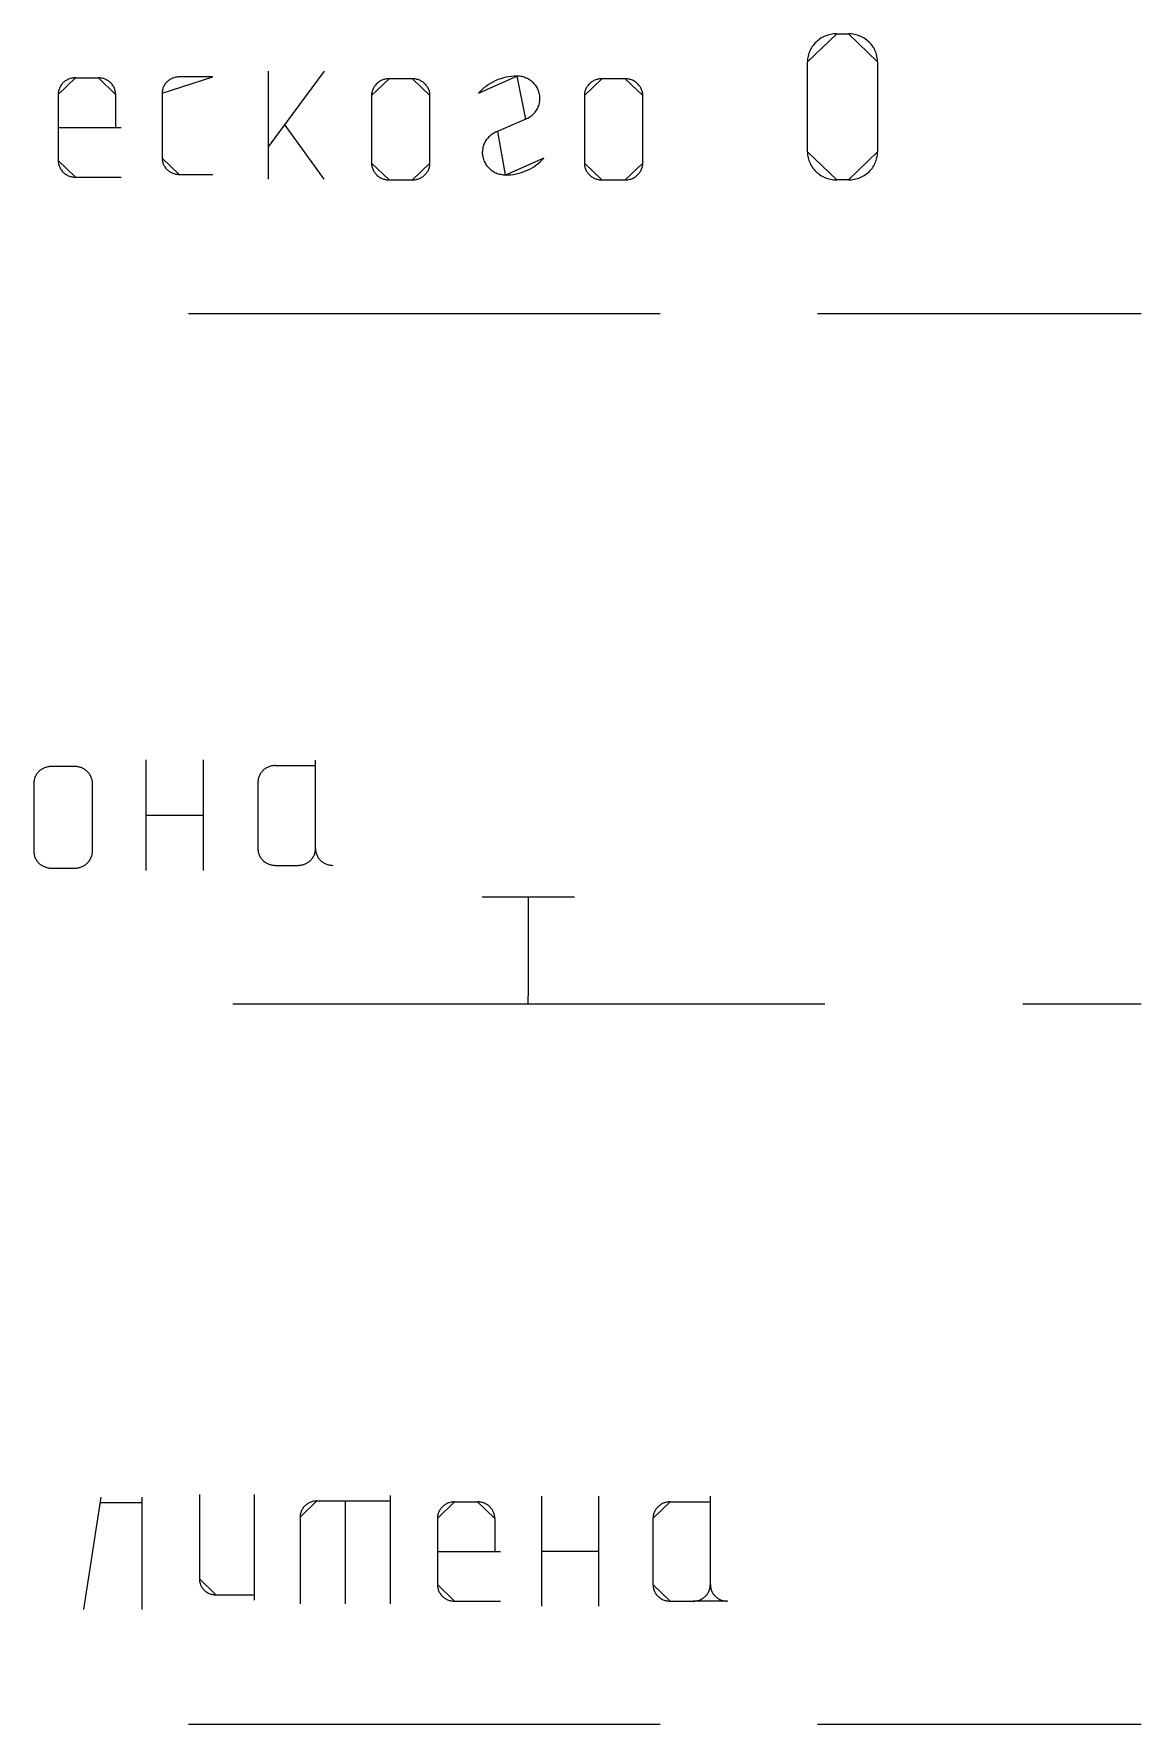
# Model space of a CAD drawing. Extents: x 8646 to 18206, y -17605 to -192.
# Drawn here: x 11116.92 to 11121.95, y -9022.2 to -9014.53 of the extents above; entities that cross this region are included whole.
import ezdxf

# ---------------------------------------------------------------- set-up
doc = ezdxf.new("R2010")
doc.units = 0
doc.layers.get('0').update_dxf_attribs({"linetype": 'CONTINUOUS'})

msp = doc.modelspace()

# ---------------------------------------------------------------- linework, layer by layer
at = {"color": 8, "linetype": 'CONTINUOUS'}
for p, q in [((11120.5707, -9014.5257), (11120.6237, -9014.5257)), ((11120.438, -9015.0617), (11120.438, -9014.6534)), ((11120.7564, -9014.6534), (11120.7564, -9015.0617)), ((11117.1122, -9014.7257), (11117.2165, -9014.7257)), ((11117.9883, -9014.6959), (11117.9883, -9015.1854)), ((11118.2428, -9014.6959), (11117.9883, -9015.0386)), ((11118.6433, -9014.7298), (11118.5371, -9014.7298)), ((11119.6101, -9014.7298), (11119.504, -9014.7298)), ((11117.0341, -9014.8009), (11117.0341, -9015.1014)), ((11117.2946, -9014.8009), (11117.2946, -9014.9511)), ((11117.5064, -9014.7953), (11117.5064, -9015.0903)), ((11118.4575, -9014.8063), (11118.4575, -9015.1126)), ((11118.7229, -9015.1126), (11118.7229, -9014.8063)), ((11119.4244, -9014.8063), (11119.4244, -9015.1126)), ((11119.6897, -9015.1126), (11119.6897, -9014.8063)), ((11117.0341, -9014.9511), (11117.3207, -9014.9511)), ((11118.2428, -9015.1854), (11118.0647, -9014.9407)), ((11119.1614, -9014.9111), (11119.0224, -9014.9727)), ((11117.1122, -9015.1766), (11117.3207, -9015.1766)), ((11117.5831, -9015.1641), (11117.7366, -9015.1641)), ((11118.5371, -9015.1891), (11118.6433, -9015.1891)), ((11119.504, -9015.1891), (11119.6101, -9015.1891)), ((11120.6237, -9015.1893), (11120.5707, -9015.1893)), ((11117.6255, -9015.795), (11119.7692, -9015.795)), ((11120.4837, -9015.795), (11121.9539, -9015.795)), ((11116.9411, -9017.8813), (11116.9385, -9017.8844)), ((11116.9438, -9017.8782), (11116.9411, -9017.8813)), ((11116.9467, -9017.8753), (11116.9438, -9017.8782)), ((11116.9497, -9017.8725), (11116.9467, -9017.8753)), ((11116.9529, -9017.8699), (11116.9497, -9017.8725)), ((11116.9562, -9017.8674), (11116.9529, -9017.8699)), ((11116.9596, -9017.8652), (11116.9562, -9017.8674)), ((11116.9633, -9017.863), (11116.9596, -9017.8652)), ((11116.9668, -9017.8611), (11116.9633, -9017.863)), ((11116.9707, -9017.8594), (11116.9668, -9017.8611)), ((11116.9745, -9017.8579), (11116.9707, -9017.8594)), ((11116.9785, -9017.8566), (11116.9745, -9017.8579)), ((11116.9825, -9017.8554), (11116.9785, -9017.8566)), ((11116.9865, -9017.8545), (11116.9825, -9017.8554)), ((11116.9907, -9017.8538), (11116.9865, -9017.8545)), ((11116.9948, -9017.8531), (11116.9907, -9017.8538)), ((11116.999, -9017.8529), (11116.9948, -9017.8531)), ((11117.0032, -9017.8527), (11116.999, -9017.8529)), ((11117.1098, -9017.8527), (11117.0032, -9017.8527)), ((11117.114, -9017.8529), (11117.1098, -9017.8527)), ((11117.1182, -9017.8531), (11117.114, -9017.8529)), ((11117.1223, -9017.8538), (11117.1182, -9017.8531)), ((11117.1264, -9017.8545), (11117.1223, -9017.8538)), ((11117.1305, -9017.8554), (11117.1264, -9017.8545)), ((11117.1346, -9017.8566), (11117.1305, -9017.8554)), ((11117.1385, -9017.8579), (11117.1346, -9017.8566)), ((11117.1423, -9017.8594), (11117.1385, -9017.8579)), ((11117.1461, -9017.8611), (11117.1423, -9017.8594)), ((11117.1498, -9017.863), (11117.1461, -9017.8611)), ((11117.1534, -9017.8652), (11117.1498, -9017.863)), ((11117.1569, -9017.8674), (11117.1534, -9017.8652)), ((11117.1601, -9017.8699), (11117.1569, -9017.8674)), ((11117.1634, -9017.8725), (11117.1601, -9017.8699)), ((11117.1664, -9017.8753), (11117.1634, -9017.8725)), ((11117.1693, -9017.8782), (11117.1664, -9017.8753)), ((11117.172, -9017.8813), (11117.1693, -9017.8782)), ((11117.1745, -9017.8844), (11117.172, -9017.8813)), ((11117.4323, -9017.8228), (11117.4323, -9018.3248)), ((11117.6932, -9017.8228), (11117.6932, -9018.3248)), ((11117.9564, -9017.8797), (11117.954, -9017.883)), ((11117.9588, -9017.8766), (11117.9564, -9017.8797)), ((11117.9615, -9017.8736), (11117.9588, -9017.8766)), ((11117.9643, -9017.8707), (11117.9615, -9017.8736)), ((11117.9673, -9017.868), (11117.9643, -9017.8707)), ((11117.9705, -9017.8654), (11117.9673, -9017.868)), ((11117.9737, -9017.863), (11117.9705, -9017.8654)), ((11117.9771, -9017.8608), (11117.9737, -9017.863)), ((11117.9807, -9017.8587), (11117.9771, -9017.8608)), ((11117.9842, -9017.8568), (11117.9807, -9017.8587)), ((11117.988, -9017.8552), (11117.9842, -9017.8568)), ((11117.9917, -9017.8536), (11117.988, -9017.8552)), ((11117.9956, -9017.8523), (11117.9917, -9017.8536)), ((11117.9995, -9017.8511), (11117.9956, -9017.8523)), ((11118.0035, -9017.8502), (11117.9995, -9017.8511)), ((11118.0075, -9017.8495), (11118.0035, -9017.8502)), ((11118.0117, -9017.8489), (11118.0075, -9017.8495)), ((11118.0157, -9017.8487), (11118.0117, -9017.8489)), ((11118.0199, -9017.8486), (11118.0157, -9017.8487)), ((11118.0199, -9017.8486), (11118.2031, -9017.8486)), ((11118.2031, -9018.226), (11118.2031, -9017.8233)), ((11116.9234, -9017.9256), (11116.9232, -9017.9296)), ((11116.9232, -9017.9296), (11116.9232, -9018.2372)), ((11116.9237, -9017.9217), (11116.9234, -9017.9256)), ((11116.9242, -9017.9176), (11116.9237, -9017.9217)), ((11116.925, -9017.9137), (11116.9242, -9017.9176)), ((11116.926, -9017.9098), (11116.925, -9017.9137)), ((11116.9271, -9017.9059), (11116.926, -9017.9098)), ((11116.9286, -9017.9021), (11116.9271, -9017.9059)), ((11116.9302, -9017.8983), (11116.9286, -9017.9021)), ((11116.9319, -9017.8948), (11116.9302, -9017.8983)), ((11116.9339, -9017.8912), (11116.9319, -9017.8948)), ((11116.9361, -9017.8878), (11116.9339, -9017.8912)), ((11116.9385, -9017.8844), (11116.9361, -9017.8878)), ((11117.1769, -9017.8878), (11117.1745, -9017.8844)), ((11117.1791, -9017.8912), (11117.1769, -9017.8878)), ((11117.181, -9017.8948), (11117.1791, -9017.8912)), ((11117.1829, -9017.8983), (11117.181, -9017.8948)), ((11117.1845, -9017.9021), (11117.1829, -9017.8983)), ((11117.1859, -9017.9059), (11117.1845, -9017.9021)), ((11117.187, -9017.9098), (11117.1859, -9017.9059)), ((11117.188, -9017.9137), (11117.187, -9017.9098)), ((11117.1888, -9017.9176), (11117.188, -9017.9137)), ((11117.1894, -9017.9217), (11117.1888, -9017.9176)), ((11117.1897, -9017.9256), (11117.1894, -9017.9217)), ((11117.1898, -9017.9296), (11117.1897, -9017.9256)), ((11117.1898, -9018.2372), (11117.1898, -9017.9296)), ((11117.9415, -9017.9201), (11117.9414, -9017.9241)), ((11117.9414, -9017.9241), (11117.9414, -9018.226)), ((11117.9418, -9017.9162), (11117.9415, -9017.9201)), ((11117.9423, -9017.9123), (11117.9418, -9017.9162)), ((11117.9431, -9017.9083), (11117.9423, -9017.9123)), ((11117.9441, -9017.9046), (11117.9431, -9017.9083)), ((11117.9451, -9017.9007), (11117.9441, -9017.9046)), ((11117.9466, -9017.897), (11117.9451, -9017.9007)), ((11117.9482, -9017.8934), (11117.9466, -9017.897)), ((11117.9499, -9017.8898), (11117.9482, -9017.8934)), ((11117.9519, -9017.8863), (11117.9499, -9017.8898)), ((11117.954, -9017.883), (11117.9519, -9017.8863)), ((11117.4323, -9018.0738), (11117.6932, -9018.0738)), ((11116.9232, -9018.2372), (11116.9234, -9018.2413)), ((11116.9234, -9018.2413), (11116.9237, -9018.2453)), ((11116.9237, -9018.2453), (11116.9242, -9018.2492)), ((11116.9242, -9018.2492), (11116.925, -9018.2532)), ((11116.925, -9018.2532), (11116.926, -9018.2571)), ((11116.926, -9018.2571), (11116.9271, -9018.261)), ((11116.9271, -9018.261), (11116.9286, -9018.2647)), ((11116.9286, -9018.2647), (11116.9302, -9018.2685)), ((11117.1829, -9018.2685), (11117.1845, -9018.2647)), ((11117.1845, -9018.2647), (11117.1859, -9018.261)), ((11117.1859, -9018.261), (11117.187, -9018.2571)), ((11117.187, -9018.2571), (11117.188, -9018.2532)), ((11117.188, -9018.2532), (11117.1888, -9018.2492)), ((11117.1888, -9018.2492), (11117.1894, -9018.2453)), ((11117.1894, -9018.2453), (11117.1897, -9018.2413)), ((11117.1897, -9018.2413), (11117.1898, -9018.2372)), ((11117.9414, -9018.226), (11117.9415, -9018.23)), ((11117.9415, -9018.23), (11117.9418, -9018.2339)), ((11117.9418, -9018.2339), (11117.9423, -9018.2378)), ((11117.9423, -9018.2378), (11117.9431, -9018.2417)), ((11117.9431, -9018.2417), (11117.9441, -9018.2455)), ((11117.9441, -9018.2455), (11117.9451, -9018.2493)), ((11117.9451, -9018.2493), (11117.9466, -9018.2531)), ((11117.9466, -9018.2531), (11117.9482, -9018.2568)), ((11117.9482, -9018.2568), (11117.9499, -9018.2603)), ((11117.9499, -9018.2603), (11117.9519, -9018.2638)), ((11117.9519, -9018.2638), (11117.954, -9018.2671)), ((11118.1904, -9018.2671), (11118.1925, -9018.2638)), ((11118.1925, -9018.2638), (11118.1944, -9018.2603)), ((11118.1944, -9018.2603), (11118.1962, -9018.2568)), ((11118.1962, -9018.2568), (11118.1978, -9018.2531)), ((11118.1978, -9018.2531), (11118.1992, -9018.2493)), ((11118.1992, -9018.2493), (11118.2003, -9018.2455)), ((11118.2003, -9018.2455), (11118.2013, -9018.2417)), ((11118.2013, -9018.2417), (11118.2021, -9018.2378)), ((11118.2021, -9018.2378), (11118.2027, -9018.2339)), ((11118.2027, -9018.2339), (11118.2029, -9018.23)), ((11118.2029, -9018.23), (11118.2031, -9018.226)), ((11118.2031, -9018.226), (11118.2031, -9018.23)), ((11118.2031, -9018.23), (11118.2034, -9018.2339)), ((11118.2034, -9018.2339), (11118.204, -9018.2378)), ((11118.204, -9018.2378), (11118.2048, -9018.2417)), ((11118.2048, -9018.2417), (11118.2057, -9018.2455)), ((11118.2057, -9018.2455), (11118.2069, -9018.2493)), ((11118.2069, -9018.2493), (11118.2083, -9018.2531)), ((11118.2083, -9018.2531), (11118.2098, -9018.2568)), ((11118.2098, -9018.2568), (11118.2116, -9018.2603)), ((11118.2116, -9018.2603), (11118.2135, -9018.2638)), ((11118.2135, -9018.2638), (11118.2157, -9018.2671)), ((11116.9302, -9018.2685), (11116.9319, -9018.2721)), ((11116.9319, -9018.2721), (11116.9339, -9018.2757)), ((11116.9339, -9018.2757), (11116.9361, -9018.279)), ((11116.9361, -9018.279), (11116.9385, -9018.2824)), ((11116.9385, -9018.2824), (11116.9411, -9018.2856)), ((11116.9411, -9018.2856), (11116.9438, -9018.2887)), ((11116.9438, -9018.2887), (11116.9467, -9018.2916)), ((11116.9467, -9018.2916), (11116.9497, -9018.2943)), ((11116.9497, -9018.2943), (11116.9529, -9018.297)), ((11116.9529, -9018.297), (11116.9562, -9018.2994)), ((11116.9562, -9018.2994), (11116.9596, -9018.3016)), ((11116.9596, -9018.3016), (11116.9633, -9018.3037)), ((11116.9633, -9018.3037), (11116.9668, -9018.3057)), ((11116.9668, -9018.3057), (11116.9707, -9018.3074)), ((11116.9707, -9018.3074), (11116.9745, -9018.309)), ((11116.9745, -9018.309), (11116.9785, -9018.3103)), ((11116.9785, -9018.3103), (11116.9825, -9018.3114)), ((11116.9825, -9018.3114), (11116.9865, -9018.3124)), ((11116.9865, -9018.3124), (11116.9907, -9018.3131)), ((11116.9907, -9018.3131), (11116.9948, -9018.3136)), ((11116.9948, -9018.3136), (11116.999, -9018.314)), ((11116.999, -9018.314), (11117.0032, -9018.3141)), ((11117.0032, -9018.3141), (11117.1098, -9018.3141)), ((11117.1098, -9018.3141), (11117.114, -9018.314)), ((11117.114, -9018.314), (11117.1182, -9018.3136)), ((11117.1182, -9018.3136), (11117.1223, -9018.3131)), ((11117.1223, -9018.3131), (11117.1264, -9018.3124)), ((11117.1264, -9018.3124), (11117.1305, -9018.3114)), ((11117.1305, -9018.3114), (11117.1346, -9018.3103)), ((11117.1346, -9018.3103), (11117.1385, -9018.309)), ((11117.1385, -9018.309), (11117.1423, -9018.3074)), ((11117.1423, -9018.3074), (11117.1461, -9018.3057)), ((11117.1461, -9018.3057), (11117.1498, -9018.3037)), ((11117.1498, -9018.3037), (11117.1534, -9018.3016)), ((11117.1534, -9018.3016), (11117.1569, -9018.2994)), ((11117.1569, -9018.2994), (11117.1601, -9018.297)), ((11117.1601, -9018.297), (11117.1634, -9018.2943)), ((11117.1634, -9018.2943), (11117.1664, -9018.2916)), ((11117.1664, -9018.2916), (11117.1693, -9018.2887)), ((11117.1693, -9018.2887), (11117.172, -9018.2856)), ((11117.172, -9018.2856), (11117.1745, -9018.2824)), ((11117.1745, -9018.2824), (11117.1769, -9018.279)), ((11117.1769, -9018.279), (11117.1791, -9018.2757)), ((11117.1791, -9018.2757), (11117.181, -9018.2721)), ((11117.181, -9018.2721), (11117.1829, -9018.2685)), ((11117.954, -9018.2671), (11117.9564, -9018.2704)), ((11117.9564, -9018.2704), (11117.9588, -9018.2735)), ((11117.9588, -9018.2735), (11117.9615, -9018.2766)), ((11117.9615, -9018.2766), (11117.9643, -9018.2795)), ((11117.9643, -9018.2795), (11117.9673, -9018.2821)), ((11117.9673, -9018.2821), (11117.9705, -9018.2847)), ((11117.9705, -9018.2847), (11117.9737, -9018.2871)), ((11117.9737, -9018.2871), (11117.9771, -9018.2893)), ((11117.9771, -9018.2893), (11117.9807, -9018.2914)), ((11117.9807, -9018.2914), (11117.9842, -9018.2933)), ((11117.9842, -9018.2933), (11117.988, -9018.295)), ((11117.988, -9018.295), (11117.9917, -9018.2965)), ((11117.9917, -9018.2965), (11117.9956, -9018.2979)), ((11117.9956, -9018.2979), (11117.9995, -9018.299)), ((11117.9995, -9018.299), (11118.0035, -9018.2999)), ((11118.0035, -9018.2999), (11118.0075, -9018.3006)), ((11118.0075, -9018.3006), (11118.0117, -9018.3011)), ((11118.0117, -9018.3011), (11118.0157, -9018.3014)), ((11118.0157, -9018.3014), (11118.0199, -9018.3015)), ((11118.0199, -9018.3015), (11118.1246, -9018.3015)), ((11118.1246, -9018.3015), (11118.1286, -9018.3014)), ((11118.1286, -9018.3014), (11118.1328, -9018.3011)), ((11118.1328, -9018.3011), (11118.1368, -9018.3006)), ((11118.1368, -9018.3006), (11118.1409, -9018.2999)), ((11118.1409, -9018.2999), (11118.1448, -9018.299)), ((11118.1448, -9018.299), (11118.1488, -9018.2979)), ((11118.1488, -9018.2979), (11118.1527, -9018.2965)), ((11118.1527, -9018.2965), (11118.1565, -9018.295)), ((11118.1565, -9018.295), (11118.1602, -9018.2933)), ((11118.1602, -9018.2933), (11118.1638, -9018.2914)), ((11118.1638, -9018.2914), (11118.1673, -9018.2893)), ((11118.1673, -9018.2893), (11118.1707, -9018.2871)), ((11118.1707, -9018.2871), (11118.1739, -9018.2847)), ((11118.1739, -9018.2847), (11118.1771, -9018.2821)), ((11118.1771, -9018.2821), (11118.1801, -9018.2795)), ((11118.1801, -9018.2795), (11118.183, -9018.2766)), ((11118.183, -9018.2766), (11118.1855, -9018.2735)), ((11118.1855, -9018.2735), (11118.1881, -9018.2704)), ((11118.1881, -9018.2704), (11118.1904, -9018.2671)), ((11118.2157, -9018.2671), (11118.2181, -9018.2704)), ((11118.2181, -9018.2704), (11118.2205, -9018.2735)), ((11118.2205, -9018.2735), (11118.2233, -9018.2766)), ((11118.2233, -9018.2766), (11118.2261, -9018.2795)), ((11118.2261, -9018.2795), (11118.229, -9018.2821)), ((11118.229, -9018.2821), (11118.2322, -9018.2847)), ((11118.2322, -9018.2847), (11118.2354, -9018.2871)), ((11118.2354, -9018.2871), (11118.2388, -9018.2893)), ((11118.2388, -9018.2893), (11118.2423, -9018.2914)), ((11118.2423, -9018.2914), (11118.246, -9018.2933)), ((11118.246, -9018.2933), (11118.2497, -9018.295)), ((11118.2497, -9018.295), (11118.2534, -9018.2965)), ((11118.2534, -9018.2965), (11118.2572, -9018.2979)), ((11118.2572, -9018.2979), (11118.2612, -9018.299)), ((11118.2612, -9018.299), (11118.2652, -9018.2999)), ((11118.2652, -9018.2999), (11118.2692, -9018.3006)), ((11118.2692, -9018.3006), (11118.2734, -9018.3011)), ((11118.2734, -9018.3011), (11118.2774, -9018.3014)), ((11118.2774, -9018.3014), (11118.2815, -9018.3015)), ((11118.9605, -9018.4449), (11119.379, -9018.4449)), ((11119.1698, -9018.4449), (11119.1698, -9018.8938)), ((11117.8279, -9018.9297), (11120.5173, -9018.9297)), ((11119.1698, -9018.9297), (11119.1698, -9018.8938)), ((11121.4167, -9018.9297), (11121.9539, -9018.9297)), ((11117.2283, -9021.1703), (11117.1487, -9021.6806)), ((11117.414, -9021.1703), (11117.414, -9021.6806)), ((11117.6757, -9021.158), (11117.6757, -9021.5418)), ((11117.9251, -9021.158), (11117.9251, -9021.6378)), ((11118.5422, -9021.1629), (11118.5422, -9021.6547)), ((11119.2293, -9021.1661), (11119.2293, -9021.6658)), ((11119.489, -9021.1661), (11119.489, -9021.6658)), ((11119.9966, -9021.5675), (11119.9966, -9021.1666)), ((11117.414, -9021.1958), (11117.2283, -9021.1958)), ((11118.2097, -9021.1875), (11118.5422, -9021.1875)), ((11118.3375, -9021.1875), (11118.3375, -9021.6547)), ((11118.8351, -9021.1917), (11118.9393, -9021.1917)), ((11119.8142, -9021.1917), (11119.9966, -9021.1917)), ((11118.133, -9021.2613), (11118.133, -9021.6547)), ((11118.7569, -9021.2669), (11118.7569, -9021.5675)), ((11119.0175, -9021.2669), (11119.0175, -9021.4172)), ((11119.7361, -9021.2669), (11119.7361, -9021.5675)), ((11118.7569, -9021.4172), (11119.0435, -9021.4172)), ((11119.2293, -9021.416), (11119.489, -9021.416)), ((11117.7505, -9021.6138), (11117.9251, -9021.6138)), ((11118.8351, -9021.6427), (11119.0435, -9021.6427)), ((11119.8142, -9021.6427), (11119.9185, -9021.6427)), ((11117.6255, -9022.2013), (11119.7692, -9022.2013)), ((11120.4837, -9022.2013), (11121.9539, -9022.2013))]:
    msp.add_line(p, q, dxfattribs=at)
at = {"color": 8, "linetype": 'CONTINUOUS', "flags": 128}
for points in [[(11120.5707, -9014.5257), (11120.5637, -9014.5259), (11120.5568, -9014.5264), (11120.5499, -9014.5273), (11120.5431, -9014.5285), (11120.5363, -9014.53), (11120.5297, -9014.5319), (11120.5231, -9014.5342), (11120.5167, -9014.5367), (11120.5104, -9014.5396), (11120.5043, -9014.5428), (11120.4984, -9014.5462), (11120.4927, -9014.5501), (11120.4872, -9014.5541), (11120.4819, -9014.5585), (11120.4768, -9014.5631), (11120.472, -9014.568), (11120.4676, -9014.573), (11120.4633, -9014.5783), (11120.4594, -9014.5838), (11120.4558, -9014.5895), (11120.4523, -9014.5954), (11120.4495, -9014.6015), (11120.4468, -9014.6076), (11120.4445, -9014.6138), (11120.4425, -9014.6203), (11120.4409, -9014.6268), (11120.4396, -9014.6334), (11120.4387, -9014.64), (11120.4381, -9014.6466), (11120.438, -9014.6534)], [(11120.7564, -9014.6534), (11120.7563, -9014.6466), (11120.7557, -9014.64), (11120.7548, -9014.6334), (11120.7535, -9014.6268), (11120.752, -9014.6203), (11120.75, -9014.6138), (11120.7476, -9014.6076), (11120.745, -9014.6015), (11120.742, -9014.5954), (11120.7386, -9014.5895), (11120.735, -9014.5838), (11120.7311, -9014.5783), (11120.7269, -9014.573), (11120.7224, -9014.568), (11120.7176, -9014.5631), (11120.7125, -9014.5585), (11120.7072, -9014.5541), (11120.7017, -9014.5501), (11120.6961, -9014.5462), (11120.6901, -9014.5428), (11120.684, -9014.5396), (11120.6777, -9014.5367), (11120.6713, -9014.5342), (11120.6648, -9014.5319), (11120.6581, -9014.53), (11120.6514, -9014.5285), (11120.6445, -9014.5273), (11120.6376, -9014.5264), (11120.6307, -9014.5259), (11120.6237, -9014.5257)], [(11117.1122, -9014.7257), (11117.1081, -9014.7258), (11117.1041, -9014.726), (11117.1, -9014.7266), (11117.096, -9014.7273), (11117.092, -9014.7282), (11117.0881, -9014.7293), (11117.0842, -9014.7306), (11117.0805, -9014.7322), (11117.0767, -9014.7339), (11117.0732, -9014.7357), (11117.0697, -9014.7379), (11117.0663, -9014.74), (11117.0631, -9014.7424), (11117.0599, -9014.745), (11117.057, -9014.7476), (11117.0542, -9014.7505), (11117.0515, -9014.7536), (11117.049, -9014.7566), (11117.0467, -9014.7599), (11117.0446, -9014.7633), (11117.0426, -9014.7667), (11117.0409, -9014.7702), (11117.0393, -9014.7739), (11117.0379, -9014.7776), (11117.0368, -9014.7814), (11117.0358, -9014.7852), (11117.0351, -9014.7891), (11117.0345, -9014.793), (11117.0342, -9014.7968), (11117.0341, -9014.8009)], [(11117.2946, -9014.8009), (11117.2945, -9014.7968), (11117.2942, -9014.793), (11117.2937, -9014.7891), (11117.2929, -9014.7852), (11117.2919, -9014.7814), (11117.2908, -9014.7776), (11117.2894, -9014.7739), (11117.2878, -9014.7702), (11117.2861, -9014.7667), (11117.2841, -9014.7633), (11117.282, -9014.7599), (11117.2797, -9014.7566), (11117.2772, -9014.7536), (11117.2746, -9014.7505), (11117.2718, -9014.7476), (11117.2688, -9014.745), (11117.2656, -9014.7424), (11117.2624, -9014.74), (11117.2591, -9014.7379), (11117.2555, -9014.7357), (11117.252, -9014.7339), (11117.2482, -9014.7322), (11117.2445, -9014.7306), (11117.2406, -9014.7293), (11117.2367, -9014.7282), (11117.2328, -9014.7273), (11117.2287, -9014.7266), (11117.2247, -9014.726), (11117.2205, -9014.7258), (11117.2165, -9014.7257)], [(11117.7366, -9014.7215), (11117.5831, -9014.7215), (11117.5791, -9014.7216), (11117.5751, -9014.7219), (11117.5711, -9014.7224), (11117.5672, -9014.7231), (11117.5633, -9014.724), (11117.5594, -9014.7251), (11117.5556, -9014.7265), (11117.552, -9014.7279), (11117.5483, -9014.7295), (11117.5448, -9014.7313), (11117.5413, -9014.7334), (11117.538, -9014.7356), (11117.5349, -9014.7379), (11117.5318, -9014.7405), (11117.5289, -9014.7431), (11117.5262, -9014.7459), (11117.5235, -9014.7489), (11117.5211, -9014.7519), (11117.5188, -9014.7551), (11117.5167, -9014.7584), (11117.5148, -9014.7618), (11117.5131, -9014.7653), (11117.5115, -9014.7688), (11117.5101, -9014.7725), (11117.5091, -9014.7762), (11117.5081, -9014.7799), (11117.5073, -9014.7837), (11117.5068, -9014.7875), (11117.5066, -9014.7913), (11117.5064, -9014.7953)], [(11118.5371, -9014.7298), (11118.5329, -9014.7299), (11118.5288, -9014.7302), (11118.5246, -9014.7308), (11118.5205, -9014.7315), (11118.5165, -9014.7325), (11118.5125, -9014.7336), (11118.5085, -9014.7349), (11118.5048, -9014.7365), (11118.5009, -9014.7381), (11118.4974, -9014.7401), (11118.4937, -9014.7422), (11118.4903, -9014.7444), (11118.487, -9014.7469), (11118.4838, -9014.7495), (11118.4808, -9014.7523), (11118.478, -9014.7551), (11118.4752, -9014.7582), (11118.4727, -9014.7613), (11118.4704, -9014.7647), (11118.4681, -9014.7681), (11118.4662, -9014.7716), (11118.4644, -9014.7752), (11118.4628, -9014.779), (11118.4613, -9014.7827), (11118.4602, -9014.7866), (11118.4593, -9014.7905), (11118.4585, -9014.7944), (11118.4579, -9014.7984), (11118.4577, -9014.8023), (11118.4575, -9014.8063)], [(11118.7229, -9014.8063), (11118.7227, -9014.8023), (11118.7225, -9014.7984), (11118.7219, -9014.7944), (11118.7211, -9014.7905), (11118.7201, -9014.7866), (11118.719, -9014.7827), (11118.7176, -9014.779), (11118.716, -9014.7752), (11118.7142, -9014.7716), (11118.7122, -9014.7681), (11118.71, -9014.7647), (11118.7077, -9014.7613), (11118.7052, -9014.7582), (11118.7024, -9014.7551), (11118.6996, -9014.7523), (11118.6966, -9014.7495), (11118.6933, -9014.7469), (11118.6901, -9014.7444), (11118.6867, -9014.7422), (11118.683, -9014.7401), (11118.6794, -9014.7381), (11118.6756, -9014.7365), (11118.6718, -9014.7349), (11118.6679, -9014.7336), (11118.6638, -9014.7325), (11118.6598, -9014.7315), (11118.6557, -9014.7308), (11118.6516, -9014.7302), (11118.6474, -9014.7299), (11118.6433, -9014.7298)], [(11119.118, -9014.7183), (11119.1055, -9014.7186), (11119.0933, -9014.7195), (11119.081, -9014.7211), (11119.0688, -9014.7233), (11119.0568, -9014.7262), (11119.045, -9014.7297), (11119.0333, -9014.7338), (11119.022, -9014.7385), (11119.0109, -9014.7437), (11119.0001, -9014.7496), (11118.9896, -9014.7559), (11118.9796, -9014.7628), (11118.9699, -9014.7702), (11118.9606, -9014.7782), (11118.9519, -9014.7865), (11118.9435, -9014.7954)], [(11119.1569, -9014.9131), (11119.162, -9014.9109), (11119.167, -9014.9085), (11119.1718, -9014.9059), (11119.1766, -9014.9029), (11119.1811, -9014.8999), (11119.1855, -9014.8965), (11119.1897, -9014.8929), (11119.1936, -9014.8891), (11119.1974, -9014.8851), (11119.2009, -9014.8809), (11119.2041, -9014.8767), (11119.2072, -9014.8722), (11119.21, -9014.8675), (11119.2126, -9014.8628), (11119.2148, -9014.8578), (11119.2168, -9014.8528), (11119.2185, -9014.8477), (11119.2199, -9014.8425), (11119.221, -9014.8372), (11119.2219, -9014.8319), (11119.2225, -9014.8266), (11119.2228, -9014.8213), (11119.2228, -9014.8159), (11119.2224, -9014.8104), (11119.2218, -9014.8052), (11119.2208, -9014.7999), (11119.2196, -9014.7947), (11119.2182, -9014.7894), (11119.2164, -9014.7844), (11119.2143, -9014.7793), (11119.212, -9014.7745), (11119.2094, -9014.7697), (11119.2065, -9014.7651), (11119.2034, -9014.7606), (11119.2, -9014.7564), (11119.1964, -9014.7522), (11119.1927, -9014.7483), (11119.1887, -9014.7446), (11119.1844, -9014.741), (11119.18, -9014.7377), (11119.1755, -9014.7347), (11119.1707, -9014.7319), (11119.1658, -9014.7292), (11119.1607, -9014.7269), (11119.1556, -9014.7249), (11119.1503, -9014.723), (11119.145, -9014.7214), (11119.1396, -9014.7203), (11119.1341, -9014.7191), (11119.1286, -9014.7185), (11119.123, -9014.7181), (11119.1175, -9014.7179)], [(11119.504, -9014.7298), (11119.4998, -9014.7299), (11119.4956, -9014.7302), (11119.4915, -9014.7308), (11119.4874, -9014.7315), (11119.4833, -9014.7325), (11119.4794, -9014.7336), (11119.4754, -9014.7349), (11119.4716, -9014.7365), (11119.4678, -9014.7381), (11119.4642, -9014.7401), (11119.4606, -9014.7422), (11119.4572, -9014.7444), (11119.4539, -9014.7469), (11119.4507, -9014.7495), (11119.4477, -9014.7523), (11119.4448, -9014.7551), (11119.4421, -9014.7582), (11119.4396, -9014.7613), (11119.4372, -9014.7647), (11119.435, -9014.7681), (11119.433, -9014.7716), (11119.4313, -9014.7752), (11119.4297, -9014.779), (11119.4282, -9014.7827), (11119.4271, -9014.7866), (11119.4261, -9014.7905), (11119.4253, -9014.7944), (11119.4248, -9014.7984), (11119.4245, -9014.8023), (11119.4244, -9014.8063)], [(11119.6897, -9014.8063), (11119.6896, -9014.8023), (11119.6893, -9014.7984), (11119.6888, -9014.7944), (11119.6879, -9014.7905), (11119.6869, -9014.7866), (11119.6858, -9014.7827), (11119.6844, -9014.779), (11119.6828, -9014.7752), (11119.681, -9014.7716), (11119.6791, -9014.7681), (11119.6769, -9014.7647), (11119.6745, -9014.7613), (11119.672, -9014.7582), (11119.6693, -9014.7551), (11119.6664, -9014.7523), (11119.6634, -9014.7495), (11119.6601, -9014.7469), (11119.6569, -9014.7444), (11119.6535, -9014.7422), (11119.6499, -9014.7401), (11119.6463, -9014.7381), (11119.6425, -9014.7365), (11119.6387, -9014.7349), (11119.6347, -9014.7336), (11119.6307, -9014.7325), (11119.6267, -9014.7315), (11119.6225, -9014.7308), (11119.6184, -9014.7302), (11119.6143, -9014.7299), (11119.6101, -9014.7298)], [(11119.0307, -9014.9689), (11119.0255, -9014.9709), (11119.0205, -9014.9731), (11119.0155, -9014.9756), (11119.0107, -9014.9784), (11119.006, -9014.9812), (11119.0016, -9014.9845), (11118.9973, -9014.9879), (11118.9932, -9014.9914), (11118.9892, -9014.9952), (11118.9855, -9014.9993), (11118.982, -9015.0035), (11118.9788, -9015.0077), (11118.9758, -9015.0123), (11118.973, -9015.017), (11118.9706, -9015.0218), (11118.9684, -9015.0267), (11118.9665, -9015.0317), (11118.9648, -9015.0369), (11118.9634, -9015.0421), (11118.9624, -9015.0473), (11118.9615, -9015.0526), (11118.961, -9015.0579), (11118.9608, -9015.0633), (11118.9608, -9015.0686), (11118.9612, -9015.074), (11118.9619, -9015.0793), (11118.9628, -9015.0846), (11118.9641, -9015.0897), (11118.9656, -9015.095), (11118.9674, -9015.1), (11118.9695, -9015.105), (11118.9718, -9015.1099), (11118.9745, -9015.1146), (11118.9774, -9015.1191), (11118.9805, -9015.1237), (11118.9839, -9015.1279), (11118.9875, -9015.132), (11118.9912, -9015.136), (11118.9952, -9015.1396), (11118.9995, -9015.1431), (11119.0039, -9015.1464), (11119.0085, -9015.1495), (11119.0132, -9015.1524), (11119.018, -9015.1549), (11119.0231, -9015.1573), (11119.0282, -9015.1593), (11119.0335, -9015.1611), (11119.0388, -9015.1627), (11119.0442, -9015.1638), (11119.0497, -9015.1648), (11119.0552, -9015.1655), (11119.0608, -9015.1661), (11119.0664, -9015.1661)], [(11117.0341, -9015.1014), (11117.0342, -9015.1054), (11117.0345, -9015.1093), (11117.0351, -9015.1132), (11117.0358, -9015.117), (11117.0368, -9015.1209), (11117.0379, -9015.1246), (11117.0393, -9015.1284), (11117.0409, -9015.132), (11117.0426, -9015.1355), (11117.0446, -9015.139), (11117.0467, -9015.1423), (11117.049, -9015.1456), (11117.0515, -9015.1487), (11117.0542, -9015.1518), (11117.057, -9015.1546), (11117.0599, -9015.1573), (11117.0631, -9015.1599), (11117.0663, -9015.1622), (11117.0697, -9015.1644), (11117.0732, -9015.1665), (11117.0767, -9015.1684), (11117.0805, -9015.1701), (11117.0842, -9015.1716), (11117.0881, -9015.173), (11117.092, -9015.1741), (11117.096, -9015.175), (11117.1, -9015.1757), (11117.1041, -9015.1762), (11117.1081, -9015.1765), (11117.1122, -9015.1766)], [(11117.5064, -9015.0903), (11117.5066, -9015.0942), (11117.5068, -9015.098), (11117.5073, -9015.1019), (11117.5081, -9015.1056), (11117.5091, -9015.1094), (11117.5101, -9015.1131), (11117.5115, -9015.1168), (11117.5131, -9015.1204), (11117.5148, -9015.1238), (11117.5167, -9015.1272), (11117.5188, -9015.1305), (11117.5211, -9015.1337), (11117.5235, -9015.1368), (11117.5262, -9015.1397), (11117.5289, -9015.1425), (11117.5318, -9015.1451), (11117.5349, -9015.1477), (11117.538, -9015.15), (11117.5413, -9015.1522), (11117.5448, -9015.1541), (11117.5483, -9015.1561), (11117.552, -9015.1577), (11117.5556, -9015.1592), (11117.5594, -9015.1605), (11117.5633, -9015.1616), (11117.5672, -9015.1625), (11117.5711, -9015.1632), (11117.5751, -9015.1636), (11117.5791, -9015.164), (11117.5831, -9015.1641)], [(11118.4575, -9015.1126), (11118.4577, -9015.1166), (11118.4579, -9015.1206), (11118.4585, -9015.1245), (11118.4593, -9015.1285), (11118.4602, -9015.1324), (11118.4613, -9015.1362), (11118.4628, -9015.14), (11118.4644, -9015.1437), (11118.4662, -9015.1473), (11118.4681, -9015.1509), (11118.4704, -9015.1542), (11118.4727, -9015.1576), (11118.4752, -9015.1607), (11118.478, -9015.1638), (11118.4808, -9015.1668), (11118.4838, -9015.1695), (11118.487, -9015.1721), (11118.4903, -9015.1745), (11118.4937, -9015.1767), (11118.4974, -9015.1788), (11118.5009, -9015.1808), (11118.5048, -9015.1825), (11118.5085, -9015.184), (11118.5125, -9015.1853), (11118.5165, -9015.1865), (11118.5205, -9015.1874), (11118.5246, -9015.1881), (11118.5288, -9015.1887), (11118.5329, -9015.189), (11118.5371, -9015.1891)], [(11118.6433, -9015.1891), (11118.6474, -9015.189), (11118.6516, -9015.1887), (11118.6557, -9015.1881), (11118.6598, -9015.1874), (11118.6638, -9015.1865), (11118.6679, -9015.1853), (11118.6718, -9015.184), (11118.6756, -9015.1825), (11118.6794, -9015.1808), (11118.683, -9015.1788), (11118.6867, -9015.1767), (11118.6901, -9015.1745), (11118.6933, -9015.1721), (11118.6966, -9015.1695), (11118.6996, -9015.1668), (11118.7024, -9015.1638), (11118.7052, -9015.1607), (11118.7077, -9015.1576), (11118.71, -9015.1542), (11118.7122, -9015.1509), (11118.7142, -9015.1473), (11118.716, -9015.1437), (11118.7176, -9015.14), (11118.719, -9015.1362), (11118.7201, -9015.1324), (11118.7211, -9015.1285), (11118.7219, -9015.1245), (11118.7225, -9015.1206), (11118.7227, -9015.1166), (11118.7229, -9015.1126)], [(11119.0659, -9015.167), (11119.0783, -9015.1667), (11119.0905, -9015.1657), (11119.1028, -9015.1641), (11119.115, -9015.1618), (11119.127, -9015.159), (11119.1389, -9015.1555), (11119.1505, -9015.1515), (11119.1619, -9015.1467), (11119.173, -9015.1415), (11119.1837, -9015.1356), (11119.1942, -9015.1293), (11119.2042, -9015.1224), (11119.214, -9015.1149), (11119.2231, -9015.107), (11119.232, -9015.0986), (11119.2403, -9015.0899)], [(11119.4244, -9015.1126), (11119.4245, -9015.1166), (11119.4248, -9015.1206), (11119.4253, -9015.1245), (11119.4261, -9015.1285), (11119.4271, -9015.1324), (11119.4282, -9015.1362), (11119.4297, -9015.14), (11119.4313, -9015.1437), (11119.433, -9015.1473), (11119.435, -9015.1509), (11119.4372, -9015.1542), (11119.4396, -9015.1576), (11119.4421, -9015.1607), (11119.4448, -9015.1638), (11119.4477, -9015.1668), (11119.4507, -9015.1695), (11119.4539, -9015.1721), (11119.4572, -9015.1745), (11119.4606, -9015.1767), (11119.4642, -9015.1788), (11119.4678, -9015.1808), (11119.4716, -9015.1825), (11119.4754, -9015.184), (11119.4794, -9015.1853), (11119.4833, -9015.1865), (11119.4874, -9015.1874), (11119.4915, -9015.1881), (11119.4956, -9015.1887), (11119.4998, -9015.189), (11119.504, -9015.1891)], [(11119.6101, -9015.1891), (11119.6143, -9015.189), (11119.6184, -9015.1887), (11119.6225, -9015.1881), (11119.6267, -9015.1874), (11119.6307, -9015.1865), (11119.6347, -9015.1853), (11119.6387, -9015.184), (11119.6425, -9015.1825), (11119.6463, -9015.1808), (11119.6499, -9015.1788), (11119.6535, -9015.1767), (11119.6569, -9015.1745), (11119.6601, -9015.1721), (11119.6634, -9015.1695), (11119.6664, -9015.1668), (11119.6693, -9015.1638), (11119.672, -9015.1607), (11119.6745, -9015.1576), (11119.6769, -9015.1542), (11119.6791, -9015.1509), (11119.681, -9015.1473), (11119.6828, -9015.1437), (11119.6844, -9015.14), (11119.6858, -9015.1362), (11119.6869, -9015.1324), (11119.6879, -9015.1285), (11119.6888, -9015.1245), (11119.6893, -9015.1206), (11119.6896, -9015.1166), (11119.6897, -9015.1126)], [(11120.438, -9015.0617), (11120.4381, -9015.0683), (11120.4387, -9015.075), (11120.4396, -9015.0815), (11120.4409, -9015.0882), (11120.4425, -9015.0947), (11120.4445, -9015.1011), (11120.4468, -9015.1074), (11120.4495, -9015.1136), (11120.4523, -9015.1196), (11120.4558, -9015.1255), (11120.4594, -9015.1312), (11120.4633, -9015.1367), (11120.4676, -9015.1419), (11120.472, -9015.147), (11120.4768, -9015.1518), (11120.4819, -9015.1565), (11120.4872, -9015.1608), (11120.4927, -9015.1648), (11120.4984, -9015.1687), (11120.5043, -9015.1722), (11120.5104, -9015.1754), (11120.5167, -9015.1782), (11120.5231, -9015.1808), (11120.5297, -9015.183), (11120.5363, -9015.1849), (11120.5431, -9015.1865), (11120.5499, -9015.1877), (11120.5568, -9015.1885), (11120.5637, -9015.1891), (11120.5707, -9015.1893)], [(11120.6237, -9015.1893), (11120.6307, -9015.1891), (11120.6376, -9015.1885), (11120.6445, -9015.1877), (11120.6514, -9015.1865), (11120.6581, -9015.1849), (11120.6648, -9015.183), (11120.6713, -9015.1808), (11120.6777, -9015.1782), (11120.684, -9015.1754), (11120.6901, -9015.1722), (11120.6961, -9015.1687), (11120.7017, -9015.1648), (11120.7072, -9015.1608), (11120.7125, -9015.1565), (11120.7176, -9015.1518), (11120.7224, -9015.147), (11120.7269, -9015.1419), (11120.7311, -9015.1367), (11120.735, -9015.1312), (11120.7386, -9015.1255), (11120.742, -9015.1196), (11120.745, -9015.1136), (11120.7476, -9015.1074), (11120.75, -9015.1011), (11120.752, -9015.0947), (11120.7535, -9015.0882), (11120.7548, -9015.0815), (11120.7557, -9015.075), (11120.7563, -9015.0683), (11120.7564, -9015.0617)], [(11118.2097, -9021.1875), (11118.2057, -9021.1876), (11118.2016, -9021.188), (11118.1977, -9021.1885), (11118.1937, -9021.1892), (11118.1898, -9021.1901), (11118.1859, -9021.1912), (11118.1822, -9021.1925), (11118.1785, -9021.194), (11118.1748, -9021.1956), (11118.1713, -9021.1974), (11118.1679, -9021.1995), (11118.1646, -9021.2017), (11118.1614, -9021.2039), (11118.1583, -9021.2065), (11118.1554, -9021.2092), (11118.1527, -9021.2119), (11118.1501, -9021.2149), (11118.1476, -9021.218), (11118.1454, -9021.2212), (11118.1432, -9021.2244), (11118.1413, -9021.2278), (11118.1397, -9021.2313), (11118.1381, -9021.2349), (11118.1367, -9021.2386), (11118.1356, -9021.2422), (11118.1346, -9021.246), (11118.1339, -9021.2497), (11118.1334, -9021.2536), (11118.1331, -9021.2574), (11118.133, -9021.2613)], [(11118.8351, -9021.1917), (11118.831, -9021.1918), (11118.8269, -9021.1921), (11118.8228, -9021.1927), (11118.8188, -9021.1934), (11118.8148, -9021.1942), (11118.8109, -9021.1954), (11118.807, -9021.1967), (11118.8033, -9021.1983), (11118.7996, -9021.1999), (11118.7961, -9021.2017), (11118.7925, -9021.2039), (11118.7892, -9021.206), (11118.786, -9021.2085), (11118.7827, -9021.2111), (11118.7798, -9021.2137), (11118.777, -9021.2166), (11118.7743, -9021.2196), (11118.7719, -9021.2227), (11118.7696, -9021.226), (11118.7674, -9021.2293), (11118.7654, -9021.2328), (11118.7637, -9021.2363), (11118.7622, -9021.2399), (11118.7607, -9021.2436), (11118.7597, -9021.2474), (11118.7587, -9021.2512), (11118.7579, -9021.2551), (11118.7573, -9021.2591), (11118.7571, -9021.2629), (11118.7569, -9021.2669)], [(11119.0175, -9021.2669), (11119.0173, -9021.2629), (11119.0171, -9021.2591), (11119.0165, -9021.2551), (11119.0157, -9021.2512), (11119.0148, -9021.2474), (11119.0136, -9021.2436), (11119.0122, -9021.2399), (11119.0106, -9021.2363), (11119.0089, -9021.2328), (11119.0069, -9021.2293), (11119.0049, -9021.226), (11119.0026, -9021.2227), (11119, -9021.2196), (11118.9975, -9021.2166), (11118.9946, -9021.2137), (11118.9917, -9021.2111), (11118.9885, -9021.2085), (11118.9852, -9021.206), (11118.9819, -9021.2039), (11118.9783, -9021.2017), (11118.9748, -9021.1999), (11118.9711, -9021.1983), (11118.9673, -9021.1967), (11118.9635, -9021.1954), (11118.9595, -9021.1942), (11118.9556, -9021.1934), (11118.9515, -9021.1927), (11118.9475, -9021.1921), (11118.9434, -9021.1918), (11118.9393, -9021.1917)], [(11119.8142, -9021.1917), (11119.8101, -9021.1918), (11119.8061, -9021.1921), (11119.8019, -9021.1927), (11119.798, -9021.1934), (11119.794, -9021.1942), (11119.7901, -9021.1954), (11119.7862, -9021.1967), (11119.7825, -9021.1983), (11119.7787, -9021.1999), (11119.7752, -9021.2017), (11119.7717, -9021.2039), (11119.7683, -9021.206), (11119.7651, -9021.2085), (11119.7619, -9021.2111), (11119.759, -9021.2137), (11119.7562, -9021.2166), (11119.7534, -9021.2196), (11119.751, -9021.2227), (11119.7487, -9021.226), (11119.7465, -9021.2293), (11119.7446, -9021.2328), (11119.7428, -9021.2363), (11119.7413, -9021.2399), (11119.7398, -9021.2436), (11119.7388, -9021.2474), (11119.7378, -9021.2512), (11119.737, -9021.2551), (11119.7365, -9021.2591), (11119.7362, -9021.2629), (11119.7361, -9021.2669)], [(11117.6757, -9021.5418), (11117.6758, -9021.5456), (11117.6761, -9021.5493), (11117.6766, -9021.5532), (11117.6774, -9021.5567), (11117.6783, -9021.5604), (11117.6793, -9021.5641), (11117.6807, -9021.5676), (11117.6822, -9021.5711), (11117.6839, -9021.5745), (11117.6857, -9021.5779), (11117.6878, -9021.581), (11117.69, -9021.5841), (11117.6924, -9021.5871), (11117.695, -9021.59), (11117.6976, -9021.5928), (11117.7004, -9021.5953), (11117.7035, -9021.5977), (11117.7065, -9021.6001), (11117.7098, -9021.6022), (11117.7132, -9021.6041), (11117.7165, -9021.6059), (11117.7202, -9021.6075), (11117.7236, -9021.609), (11117.7274, -9021.6103), (11117.7311, -9021.6113), (11117.7349, -9021.6122), (11117.7388, -9021.6129), (11117.7427, -9021.6134), (11117.7466, -9021.6137), (11117.7505, -9021.6138)], [(11118.7569, -9021.5675), (11118.7571, -9021.5714), (11118.7573, -9021.5753), (11118.7579, -9021.5792), (11118.7587, -9021.5831), (11118.7597, -9021.5869), (11118.7607, -9021.5907), (11118.7622, -9021.5944), (11118.7637, -9021.5981), (11118.7654, -9021.6016), (11118.7674, -9021.6051), (11118.7696, -9021.6084), (11118.7719, -9021.6117), (11118.7743, -9021.6147), (11118.777, -9021.6178), (11118.7798, -9021.6207), (11118.7827, -9021.6233), (11118.786, -9021.6259), (11118.7892, -9021.6283), (11118.7925, -9021.6304), (11118.7961, -9021.6325), (11118.7996, -9021.6345), (11118.8033, -9021.6361), (11118.807, -9021.6376), (11118.8109, -9021.639), (11118.8148, -9021.6401), (11118.8188, -9021.641), (11118.8228, -9021.6417), (11118.8269, -9021.6422), (11118.831, -9021.6426), (11118.8351, -9021.6427)], [(11119.7361, -9021.5675), (11119.7362, -9021.5714), (11119.7365, -9021.5753), (11119.737, -9021.5792), (11119.7378, -9021.5831), (11119.7388, -9021.5869), (11119.7398, -9021.5907), (11119.7413, -9021.5944), (11119.7428, -9021.5981), (11119.7446, -9021.6016), (11119.7465, -9021.6051), (11119.7487, -9021.6084), (11119.751, -9021.6117), (11119.7534, -9021.6147), (11119.7562, -9021.6178), (11119.759, -9021.6207), (11119.7619, -9021.6233), (11119.7651, -9021.6259), (11119.7683, -9021.6283), (11119.7717, -9021.6304), (11119.7752, -9021.6325), (11119.7787, -9021.6345), (11119.7825, -9021.6361), (11119.7862, -9021.6376), (11119.7901, -9021.639), (11119.794, -9021.6401), (11119.798, -9021.641), (11119.8019, -9021.6417), (11119.8061, -9021.6422), (11119.8101, -9021.6426), (11119.8142, -9021.6427)], [(11119.9185, -9021.6427), (11119.9225, -9021.6426), (11119.9266, -9021.6422), (11119.9307, -9021.6417), (11119.9347, -9021.641), (11119.9386, -9021.6401), (11119.9426, -9021.639), (11119.9464, -9021.6376), (11119.9502, -9021.6361), (11119.954, -9021.6345), (11119.9575, -9021.6325), (11119.961, -9021.6304), (11119.9644, -9021.6283), (11119.9676, -9021.6259), (11119.9708, -9021.6233), (11119.9737, -9021.6207), (11119.9766, -9021.6178), (11119.9792, -9021.6147), (11119.9817, -9021.6117), (11119.984, -9021.6084), (11119.9861, -9021.6051), (11119.988, -9021.6016), (11119.9898, -9021.5981), (11119.9914, -9021.5944), (11119.9928, -9021.5907), (11119.9939, -9021.5869), (11119.9949, -9021.5831), (11119.9956, -9021.5792), (11119.9962, -9021.5753), (11119.9965, -9021.5714), (11119.9966, -9021.5675), (11119.9967, -9021.5714), (11119.997, -9021.5753), (11119.9975, -9021.5792), (11119.9984, -9021.5831), (11119.9993, -9021.5869), (11120.0004, -9021.5907), (11120.0019, -9021.5944), (11120.0033, -9021.5981), (11120.0051, -9021.6016), (11120.007, -9021.6051), (11120.0092, -9021.6084), (11120.0116, -9021.6117), (11120.014, -9021.6147), (11120.0167, -9021.6178), (11120.0195, -9021.6207), (11120.0224, -9021.6233), (11120.0256, -9021.6259), (11120.0288, -9021.6283), (11120.0322, -9021.6304), (11120.0357, -9021.6325), (11120.0393, -9021.6345), (11120.043, -9021.6361), (11120.0467, -9021.6376), (11120.0506, -9021.639), (11120.0545, -9021.6401), (11120.0585, -9021.641), (11120.0625, -9021.6417), (11120.0666, -9021.6422), (11120.0706, -9021.6426), (11120.0747, -9021.6427)]]:
    msp.add_lwpolyline(points, close=True, dxfattribs=at)

doc.saveas('drawing.dxf')
